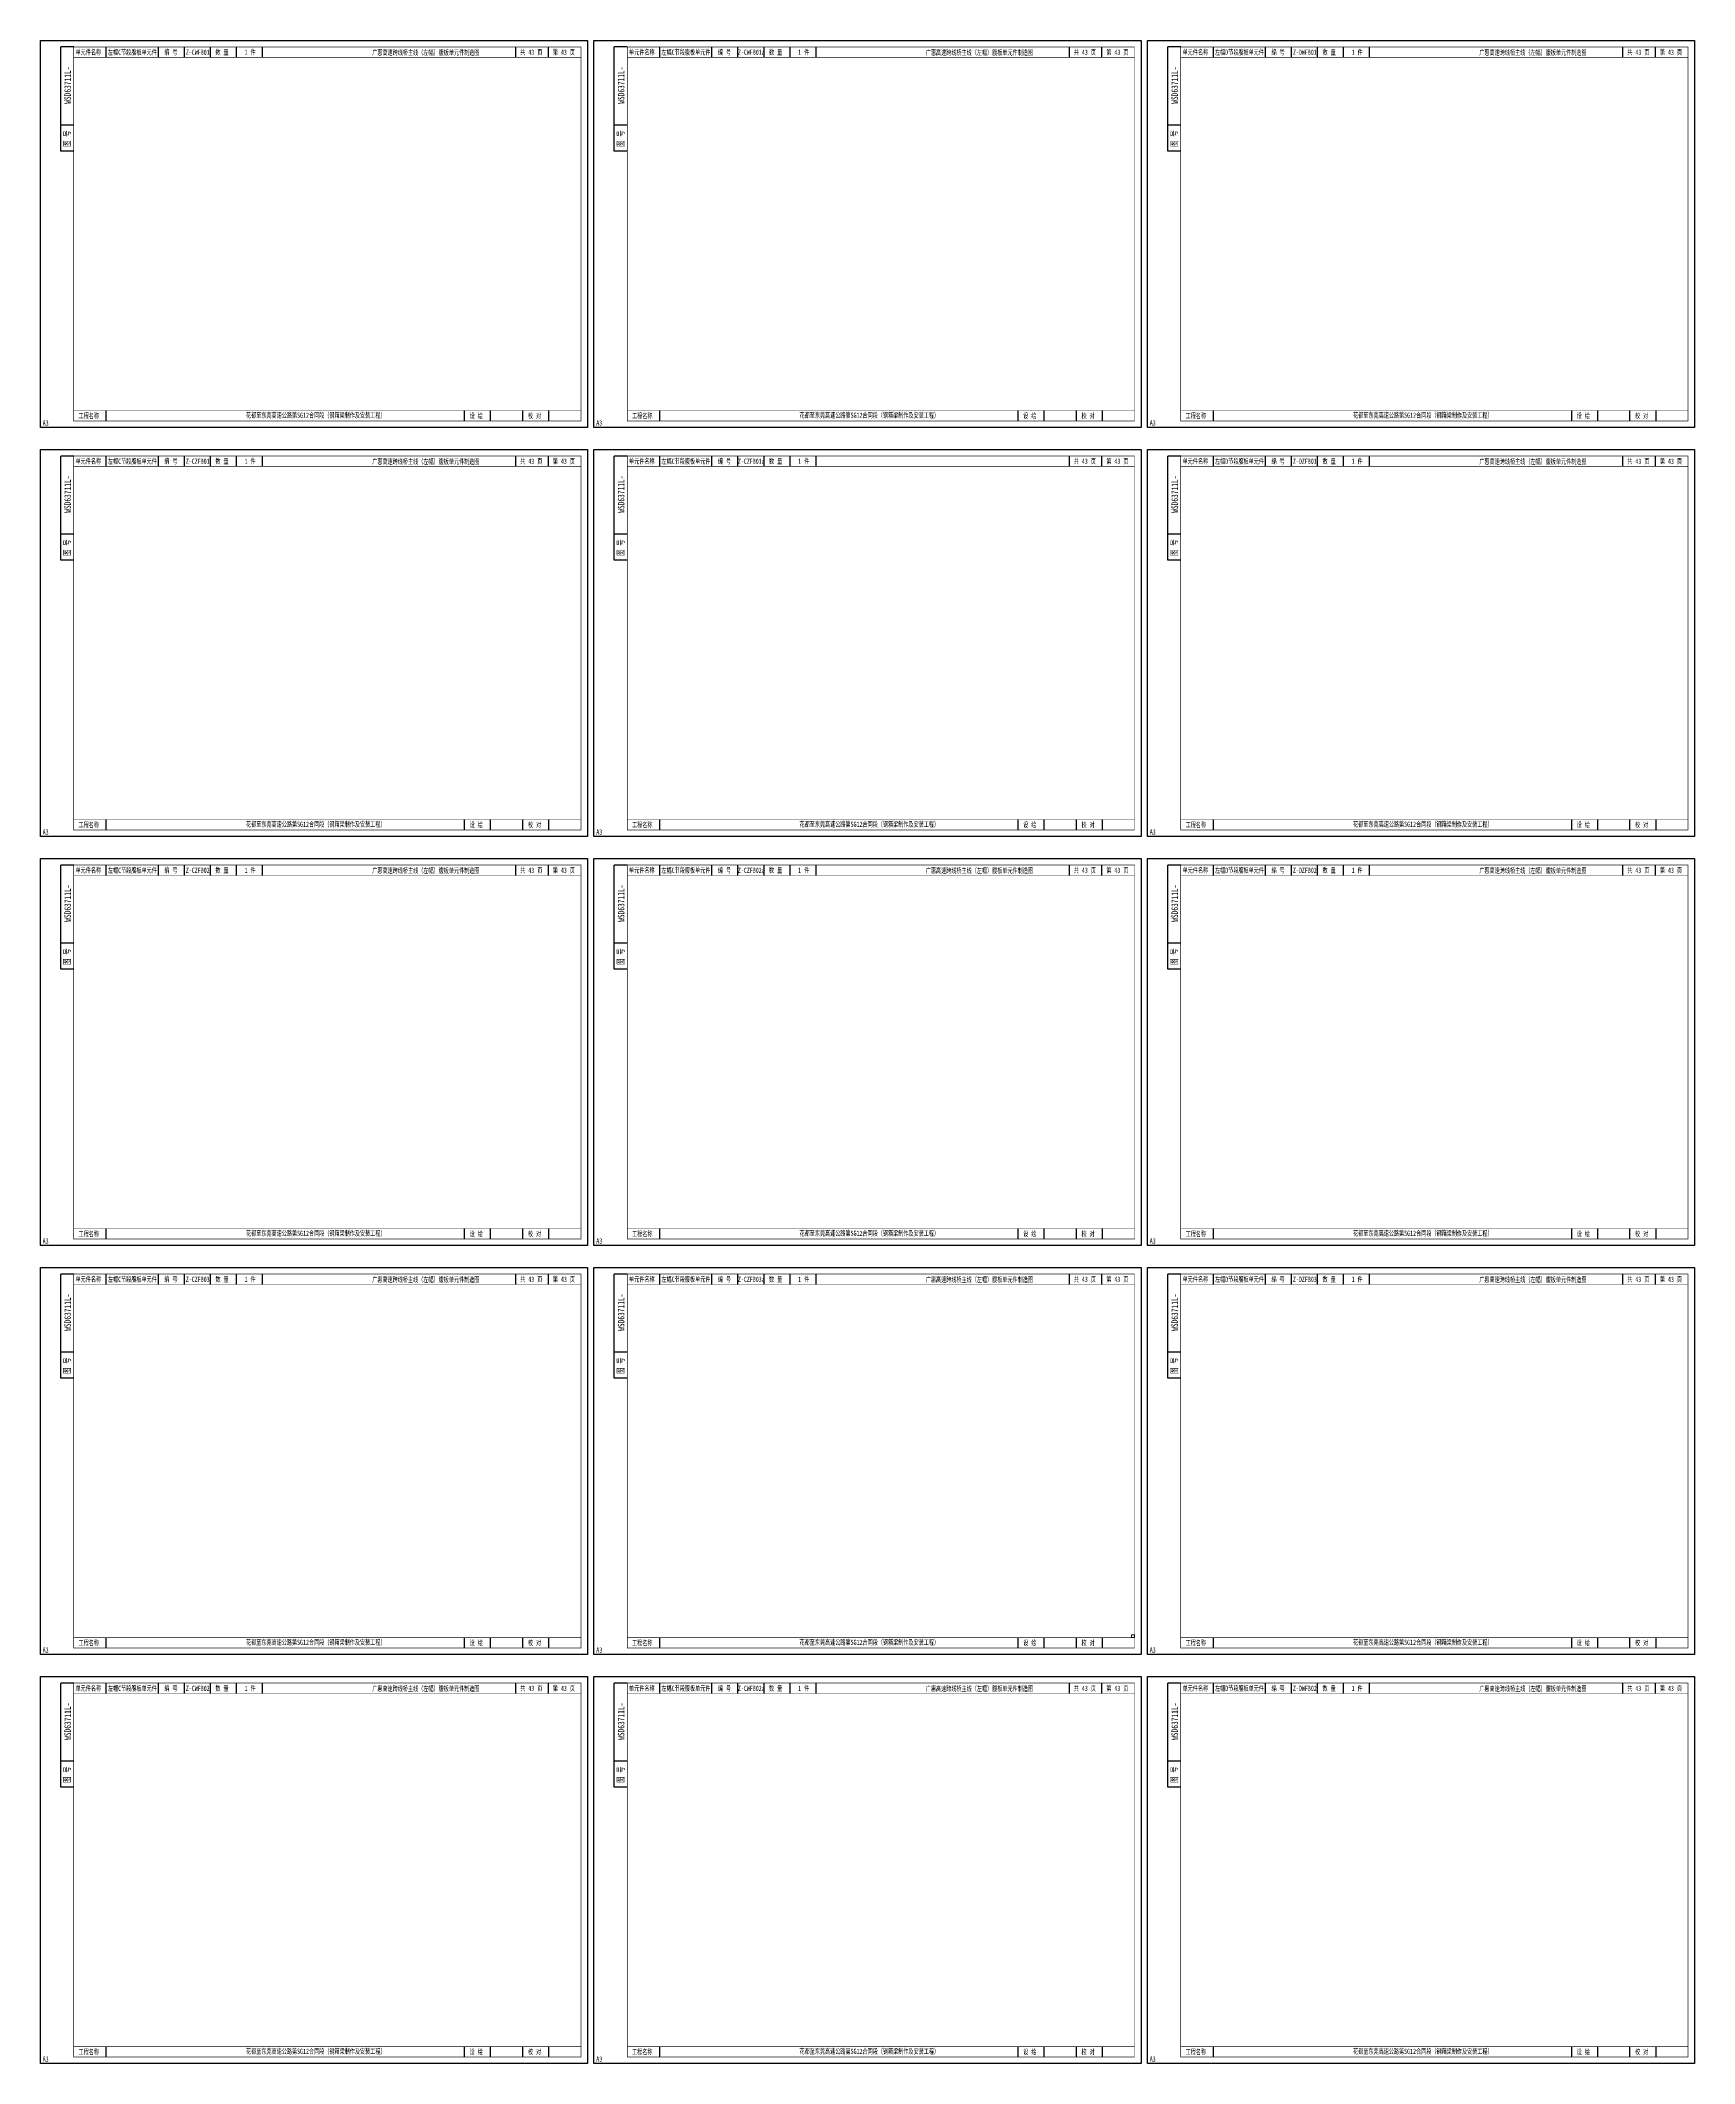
# Model space of a CAD drawing. Extents: x 1629247 to 2251351, y -601856 to -65897.
# Drawn here: x 1731164 to 1788314, y -462080 to -392209 of the extents above; entities that cross this region are included whole.
import ezdxf
from ezdxf.enums import TextEntityAlignment as Align

# ---------------------------------------------------------------- set-up
doc = ezdxf.new("R2010")
doc.units = 0
doc.header["$LTSCALE"] = 2
doc.header["$MEASUREMENT"] = 0
doc.layers.add('A3', color=7, linetype='CONTINUOUS')
doc.layers.add('标注层', color=3, linetype='CONTINUOUS', lineweight=13)
doc.styles.add('仿宋', font='仿宋_GB2312_1.ttf', dxfattribs={"width": 0.7})

msp = doc.modelspace()

# ---------------------------------------------------------------- linework, layer by layer
at = {"layer": 'A3'}
for p, q in [((1731863.5, -396034.2), (1731863.5, -392434.2)), ((1732313.5, -392434.2), (1731863.5, -392434.2)), ((1733438.5, -392794.2), (1733438.5, -392434.2)), ((1735238.5, -392794.2), (1735238.5, -392434.2)), ((1736138.5, -392794.2), (1736138.5, -392434.2)), ((1737038.5, -392794.2), (1737038.5, -392434.2)), ((1737938.5, -392794.2), (1737938.5, -392434.2)), ((1738838.5, -392794.2), (1738838.5, -392434.2)), ((1747588.8, -392794.2), (1747588.8, -392434.2)), ((1748713.8, -392794.2), (1748713.8, -392434.2)), ((1750988.5, -396034.2), (1750988.5, -392434.2)), ((1751438.5, -392434.2), (1750988.5, -392434.2)), ((1752563.5, -392794.2), (1752563.5, -392434.2)), ((1754363.5, -392794.2), (1754363.5, -392434.2)), ((1755263.5, -392794.2), (1755263.5, -392434.2)), ((1756163.5, -392794.2), (1756163.5, -392434.2)), ((1757063.5, -392794.2), (1757063.5, -392434.2)), ((1757963.5, -392794.2), (1757963.5, -392434.2)), ((1766713.8, -392794.2), (1766713.8, -392434.2)), ((1767838.8, -392794.2), (1767838.8, -392434.2)), ((1770113.5, -396034.2), (1770113.5, -392434.2)), ((1770563.5, -392434.2), (1770113.5, -392434.2)), ((1771688.5, -392794.2), (1771688.5, -392434.2)), ((1773488.5, -392794.2), (1773488.5, -392434.2)), ((1774388.5, -392794.2), (1774388.5, -392434.2)), ((1775288.5, -392794.2), (1775288.5, -392434.2)), ((1776188.5, -392794.2), (1776188.5, -392434.2)), ((1777088.5, -392794.2), (1777088.5, -392434.2)), ((1785838.8, -392794.2), (1785838.8, -392434.2)), ((1786963.8, -392794.2), (1786963.8, -392434.2)), ((1732313.5, -395134.2), (1731863.5, -395134.2)), ((1751438.5, -395134.2), (1750988.5, -395134.2)), ((1770563.5, -395134.2), (1770113.5, -395134.2)), ((1732313.5, -396034.2), (1731863.5, -396034.2)), ((1751438.5, -396034.2), (1750988.5, -396034.2)), ((1770563.5, -396034.2), (1770113.5, -396034.2)), ((1733438.5, -405349.2), (1733438.5, -404989.2)), ((1745818, -405349.2), (1745818, -404989.2)), ((1746718, -405349.2), (1746718, -404989.2)), ((1747832.3, -405349.2), (1747832.3, -404989.2)), ((1748732.3, -405349.2), (1748732.3, -404989.2)), ((1752563.5, -405349.2), (1752563.5, -404989.2)), ((1764943, -405349.2), (1764943, -404989.2)), ((1765843, -405349.2), (1765843, -404989.2)), ((1766957.3, -405349.2), (1766957.3, -404989.2)), ((1767857.3, -405349.2), (1767857.3, -404989.2)), ((1771688.5, -405349.2), (1771688.5, -404989.2)), ((1784068, -405349.2), (1784068, -404989.2)), ((1784968, -405349.2), (1784968, -404989.2)), ((1786082.3, -405349.2), (1786082.3, -404989.2)), ((1786982.3, -405349.2), (1786982.3, -404989.2)), ((1731863.5, -410160.7), (1731863.5, -406560.7)), ((1732313.5, -406560.7), (1731863.5, -406560.7)), ((1733438.5, -406920.7), (1733438.5, -406560.7)), ((1735238.5, -406920.7), (1735238.5, -406560.7)), ((1736138.5, -406920.7), (1736138.5, -406560.7)), ((1737038.5, -406920.7), (1737038.5, -406560.7)), ((1737938.5, -406920.7), (1737938.5, -406560.7)), ((1738838.5, -406920.7), (1738838.5, -406560.7)), ((1747588.8, -406920.7), (1747588.8, -406560.7)), ((1748713.8, -406920.7), (1748713.8, -406560.7)), ((1750988.5, -410160.7), (1750988.5, -406560.7)), ((1751438.5, -406560.7), (1750988.5, -406560.7)), ((1752563.5, -406920.7), (1752563.5, -406560.7)), ((1754363.5, -406920.7), (1754363.5, -406560.7)), ((1755263.5, -406920.7), (1755263.5, -406560.7)), ((1756163.5, -406920.7), (1756163.5, -406560.7)), ((1757063.5, -406920.7), (1757063.5, -406560.7)), ((1757963.5, -406920.7), (1757963.5, -406560.7)), ((1766713.8, -406920.7), (1766713.8, -406560.7)), ((1767838.8, -406920.7), (1767838.8, -406560.7)), ((1770113.5, -410160.7), (1770113.5, -406560.7)), ((1770563.5, -406560.7), (1770113.5, -406560.7)), ((1771688.5, -406920.7), (1771688.5, -406560.7)), ((1773488.5, -406920.7), (1773488.5, -406560.7)), ((1774388.5, -406920.7), (1774388.5, -406560.7)), ((1775288.5, -406920.7), (1775288.5, -406560.7)), ((1776188.5, -406920.7), (1776188.5, -406560.7)), ((1777088.5, -406920.7), (1777088.5, -406560.7)), ((1785838.8, -406920.7), (1785838.8, -406560.7)), ((1786963.8, -406920.7), (1786963.8, -406560.7)), ((1732313.5, -409260.7), (1731863.5, -409260.7)), ((1751438.5, -409260.7), (1750988.5, -409260.7)), ((1770563.5, -409260.7), (1770113.5, -409260.7)), ((1732313.5, -410160.7), (1731863.5, -410160.7)), ((1751438.5, -410160.7), (1750988.5, -410160.7)), ((1770563.5, -410160.7), (1770113.5, -410160.7)), ((1733438.5, -419475.7), (1733438.5, -419115.7)), ((1745818, -419475.7), (1745818, -419115.7)), ((1746718, -419475.7), (1746718, -419115.7)), ((1747832.3, -419475.7), (1747832.3, -419115.7)), ((1748732.3, -419475.7), (1748732.3, -419115.7)), ((1752563.5, -419475.7), (1752563.5, -419115.7)), ((1764943, -419475.7), (1764943, -419115.7)), ((1765843, -419475.7), (1765843, -419115.7)), ((1766957.3, -419475.7), (1766957.3, -419115.7)), ((1767857.3, -419475.7), (1767857.3, -419115.7)), ((1771688.5, -419475.7), (1771688.5, -419115.7)), ((1784068, -419475.7), (1784068, -419115.7)), ((1784968, -419475.7), (1784968, -419115.7)), ((1786082.3, -419475.7), (1786082.3, -419115.7)), ((1786982.3, -419475.7), (1786982.3, -419115.7)), ((1731863.5, -424287.3), (1731863.5, -420687.3)), ((1732313.5, -420687.3), (1731863.5, -420687.3)), ((1733438.5, -421047.3), (1733438.5, -420687.3)), ((1735238.5, -421047.3), (1735238.5, -420687.3)), ((1736138.5, -421047.3), (1736138.5, -420687.3)), ((1737038.5, -421047.3), (1737038.5, -420687.3)), ((1737938.5, -421047.3), (1737938.5, -420687.3)), ((1738838.5, -421047.3), (1738838.5, -420687.3)), ((1747588.8, -421047.3), (1747588.8, -420687.3)), ((1748713.8, -421047.3), (1748713.8, -420687.3)), ((1750988.5, -424287.3), (1750988.5, -420687.3)), ((1751438.5, -420687.3), (1750988.5, -420687.3)), ((1752563.5, -421047.3), (1752563.5, -420687.3)), ((1754363.5, -421047.3), (1754363.5, -420687.3)), ((1755263.5, -421047.3), (1755263.5, -420687.3)), ((1756163.5, -421047.3), (1756163.5, -420687.3)), ((1757063.5, -421047.3), (1757063.5, -420687.3)), ((1757963.5, -421047.3), (1757963.5, -420687.3)), ((1766713.8, -421047.3), (1766713.8, -420687.3)), ((1767838.8, -421047.3), (1767838.8, -420687.3)), ((1770113.5, -424287.3), (1770113.5, -420687.3)), ((1770563.5, -420687.3), (1770113.5, -420687.3)), ((1771688.5, -421047.3), (1771688.5, -420687.3)), ((1773488.5, -421047.3), (1773488.5, -420687.3)), ((1774388.5, -421047.3), (1774388.5, -420687.3)), ((1775288.5, -421047.3), (1775288.5, -420687.3)), ((1776188.5, -421047.3), (1776188.5, -420687.3)), ((1777088.5, -421047.3), (1777088.5, -420687.3)), ((1785838.8, -421047.3), (1785838.8, -420687.3)), ((1786963.8, -421047.3), (1786963.8, -420687.3)), ((1732313.5, -423387.3), (1731863.5, -423387.3)), ((1751438.5, -423387.3), (1750988.5, -423387.3)), ((1770563.5, -423387.3), (1770113.5, -423387.3)), ((1732313.5, -424287.3), (1731863.5, -424287.3)), ((1751438.5, -424287.3), (1750988.5, -424287.3)), ((1770563.5, -424287.3), (1770113.5, -424287.3)), ((1733438.5, -433602.3), (1733438.5, -433242.3)), ((1745818, -433602.3), (1745818, -433242.3)), ((1746718, -433602.3), (1746718, -433242.3)), ((1747832.3, -433602.3), (1747832.3, -433242.3)), ((1748732.3, -433602.3), (1748732.3, -433242.3)), ((1752563.5, -433602.3), (1752563.5, -433242.3)), ((1764943, -433602.3), (1764943, -433242.3)), ((1765843, -433602.3), (1765843, -433242.3)), ((1766957.3, -433602.3), (1766957.3, -433242.3)), ((1767857.3, -433602.3), (1767857.3, -433242.3)), ((1771688.5, -433602.3), (1771688.5, -433242.3)), ((1784068, -433602.3), (1784068, -433242.3)), ((1784968, -433602.3), (1784968, -433242.3)), ((1786082.3, -433602.3), (1786082.3, -433242.3)), ((1786982.3, -433602.3), (1786982.3, -433242.3)), ((1731863.5, -438413.9), (1731863.5, -434813.9)), ((1732313.5, -434813.9), (1731863.5, -434813.9)), ((1733438.5, -435173.9), (1733438.5, -434813.9)), ((1735238.5, -435173.9), (1735238.5, -434813.9)), ((1736138.5, -435173.9), (1736138.5, -434813.9)), ((1737038.5, -435173.9), (1737038.5, -434813.9)), ((1737938.5, -435173.9), (1737938.5, -434813.9)), ((1738838.5, -435173.9), (1738838.5, -434813.9)), ((1747588.8, -435173.9), (1747588.8, -434813.9)), ((1748713.8, -435173.9), (1748713.8, -434813.9)), ((1750988.5, -438413.9), (1750988.5, -434813.9)), ((1751438.5, -434813.9), (1750988.5, -434813.9)), ((1752563.5, -435173.9), (1752563.5, -434813.9)), ((1754363.5, -435173.9), (1754363.5, -434813.9)), ((1755263.5, -435173.9), (1755263.5, -434813.9)), ((1756163.5, -435173.9), (1756163.5, -434813.9)), ((1757063.5, -435173.9), (1757063.5, -434813.9)), ((1757963.5, -435173.9), (1757963.5, -434813.9)), ((1766713.8, -435173.9), (1766713.8, -434813.9)), ((1767838.8, -435173.9), (1767838.8, -434813.9)), ((1770113.5, -438413.9), (1770113.5, -434813.9)), ((1770563.5, -434813.9), (1770113.5, -434813.9)), ((1771688.5, -435173.9), (1771688.5, -434813.9)), ((1773488.5, -435173.9), (1773488.5, -434813.9)), ((1774388.5, -435173.9), (1774388.5, -434813.9)), ((1775288.5, -435173.9), (1775288.5, -434813.9)), ((1776188.5, -435173.9), (1776188.5, -434813.9)), ((1777088.5, -435173.9), (1777088.5, -434813.9)), ((1785838.8, -435173.9), (1785838.8, -434813.9)), ((1786963.8, -435173.9), (1786963.8, -434813.9)), ((1732313.5, -437513.9), (1731863.5, -437513.9)), ((1751438.5, -437513.9), (1750988.5, -437513.9)), ((1770563.5, -437513.9), (1770113.5, -437513.9)), ((1732313.5, -438413.9), (1731863.5, -438413.9)), ((1751438.5, -438413.9), (1750988.5, -438413.9)), ((1770563.5, -438413.9), (1770113.5, -438413.9)), ((1733438.5, -447728.9), (1733438.5, -447368.9)), ((1745818, -447728.9), (1745818, -447368.9)), ((1746718, -447728.9), (1746718, -447368.9)), ((1747832.3, -447728.9), (1747832.3, -447368.9)), ((1748732.3, -447728.9), (1748732.3, -447368.9)), ((1752563.5, -447728.9), (1752563.5, -447368.9)), ((1764943, -447728.9), (1764943, -447368.9)), ((1765843, -447728.9), (1765843, -447368.9)), ((1766957.3, -447728.9), (1766957.3, -447368.9)), ((1767857.3, -447728.9), (1767857.3, -447368.9)), ((1771688.5, -447728.9), (1771688.5, -447368.9)), ((1784068, -447728.9), (1784068, -447368.9)), ((1784968, -447728.9), (1784968, -447368.9)), ((1786082.3, -447728.9), (1786082.3, -447368.9)), ((1786982.3, -447728.9), (1786982.3, -447368.9)), ((1731863.5, -452540.4), (1731863.5, -448940.4)), ((1732313.5, -448940.4), (1731863.5, -448940.4)), ((1733438.5, -449300.4), (1733438.5, -448940.4)), ((1735238.5, -449300.4), (1735238.5, -448940.4)), ((1736138.5, -449300.4), (1736138.5, -448940.4)), ((1737038.5, -449300.4), (1737038.5, -448940.4)), ((1737938.5, -449300.4), (1737938.5, -448940.4)), ((1738838.5, -449300.4), (1738838.5, -448940.4)), ((1747588.8, -449300.4), (1747588.8, -448940.4)), ((1748713.8, -449300.4), (1748713.8, -448940.4)), ((1750988.5, -452540.4), (1750988.5, -448940.4)), ((1751438.5, -448940.4), (1750988.5, -448940.4)), ((1752563.5, -449300.4), (1752563.5, -448940.4)), ((1754363.5, -449300.4), (1754363.5, -448940.4)), ((1755263.5, -449300.4), (1755263.5, -448940.4)), ((1756163.5, -449300.4), (1756163.5, -448940.4)), ((1757063.5, -449300.4), (1757063.5, -448940.4)), ((1757963.5, -449300.4), (1757963.5, -448940.4)), ((1766713.8, -449300.4), (1766713.8, -448940.4)), ((1767838.8, -449300.4), (1767838.8, -448940.4)), ((1770113.5, -452540.4), (1770113.5, -448940.4)), ((1770563.5, -448940.4), (1770113.5, -448940.4)), ((1771688.5, -449300.4), (1771688.5, -448940.4)), ((1773488.5, -449300.4), (1773488.5, -448940.4)), ((1774388.5, -449300.4), (1774388.5, -448940.4)), ((1775288.5, -449300.4), (1775288.5, -448940.4)), ((1776188.5, -449300.4), (1776188.5, -448940.4)), ((1777088.5, -449300.4), (1777088.5, -448940.4)), ((1785838.8, -449300.4), (1785838.8, -448940.4)), ((1786963.8, -449300.4), (1786963.8, -448940.4)), ((1732313.5, -451640.4), (1731863.5, -451640.4)), ((1751438.5, -451640.4), (1750988.5, -451640.4)), ((1770563.5, -451640.4), (1770113.5, -451640.4)), ((1732313.5, -452540.4), (1731863.5, -452540.4)), ((1751438.5, -452540.4), (1750988.5, -452540.4)), ((1770563.5, -452540.4), (1770113.5, -452540.4)), ((1733438.5, -461855.4), (1733438.5, -461495.4)), ((1745818, -461855.4), (1745818, -461495.4)), ((1746718, -461855.4), (1746718, -461495.4)), ((1747832.3, -461855.4), (1747832.3, -461495.4)), ((1748732.3, -461855.4), (1748732.3, -461495.4)), ((1752563.5, -461855.4), (1752563.5, -461495.4)), ((1764943, -461855.4), (1764943, -461495.4)), ((1765843, -461855.4), (1765843, -461495.4)), ((1766957.3, -461855.4), (1766957.3, -461495.4)), ((1767857.3, -461855.4), (1767857.3, -461495.4)), ((1771688.5, -461855.4), (1771688.5, -461495.4)), ((1784068, -461855.4), (1784068, -461495.4)), ((1784968, -461855.4), (1784968, -461495.4)), ((1786082.3, -461855.4), (1786082.3, -461495.4)), ((1786982.3, -461855.4), (1786982.3, -461495.4))]:
    msp.add_line(p, q, dxfattribs=at)
for points in [[(1750063.8, -392209.2), (1750063.8, -405574.2), (1731163.8, -405574.2), (1731163.8, -392209.2)], [(1769188.8, -392209.2), (1769188.8, -405574.2), (1750288.8, -405574.2), (1750288.8, -392209.2)], [(1788313.8, -392209.2), (1788313.8, -405574.2), (1769413.8, -405574.2), (1769413.8, -392209.2)], [(1750063.8, -406335.7), (1750063.8, -419700.7), (1731163.8, -419700.7), (1731163.8, -406335.7)], [(1769188.8, -406335.7), (1769188.8, -419700.7), (1750288.8, -419700.7), (1750288.8, -406335.7)], [(1788313.8, -406335.7), (1788313.8, -419700.7), (1769413.8, -419700.7), (1769413.8, -406335.7)], [(1750063.8, -420462.3), (1750063.8, -433827.3), (1731163.8, -433827.3), (1731163.8, -420462.3)], [(1769188.8, -420462.3), (1769188.8, -433827.3), (1750288.8, -433827.3), (1750288.8, -420462.3)], [(1788313.8, -420462.3), (1788313.8, -433827.3), (1769413.8, -433827.3), (1769413.8, -420462.3)], [(1750063.8, -434588.9), (1750063.8, -447953.9), (1731163.8, -447953.9), (1731163.8, -434588.9)], [(1769188.8, -434588.9), (1769188.8, -447953.9), (1750288.8, -447953.9), (1750288.8, -434588.9)], [(1788313.8, -434588.9), (1788313.8, -447953.9), (1769413.8, -447953.9), (1769413.8, -434588.9)], [(1750063.8, -448715.4), (1750063.8, -462080.4), (1731163.8, -462080.4), (1731163.8, -448715.4)], [(1769188.8, -448715.4), (1769188.8, -462080.4), (1750288.8, -462080.4), (1750288.8, -448715.4)], [(1788313.8, -448715.4), (1788313.8, -462080.4), (1769413.8, -462080.4), (1769413.8, -448715.4)]]:
    msp.add_lwpolyline(points, close=True, dxfattribs=at)
for points, const_width in [([(1732313.5, -392434.2), (1749838.8, -392434.2), (1749838.8, -405349.2), (1732313.5, -405349.2), (1732313.5, -392434.2)], 22.5), ([(1751438.5, -392434.2), (1768963.8, -392434.2), (1768963.8, -405349.2), (1751438.5, -405349.2), (1751438.5, -392434.2)], 22.5), ([(1770563.5, -392434.2), (1788088.8, -392434.2), (1788088.8, -405349.2), (1770563.5, -405349.2), (1770563.5, -392434.2)], 22.5), ([(1732313.5, -392794.2), (1749838.8, -392794.2)], 18), ([(1751438.5, -392794.2), (1768963.8, -392794.2)], 18), ([(1770563.5, -392794.2), (1788088.8, -392794.2)], 18), ([(1732313.5, -404989.2), (1749838.8, -404989.2)], 18), ([(1751438.5, -404989.2), (1768963.8, -404989.2)], 18), ([(1770563.5, -404989.2), (1788088.8, -404989.2)], 18), ([(1732313.5, -406560.7), (1749838.8, -406560.7), (1749838.8, -419475.7), (1732313.5, -419475.7), (1732313.5, -406560.7)], 22.5), ([(1751438.5, -406560.7), (1768963.8, -406560.7), (1768963.8, -419475.7), (1751438.5, -419475.7), (1751438.5, -406560.7)], 22.5), ([(1770563.5, -406560.7), (1788088.8, -406560.7), (1788088.8, -419475.7), (1770563.5, -419475.7), (1770563.5, -406560.7)], 22.5), ([(1732313.5, -406920.7), (1749838.8, -406920.7)], 18), ([(1751438.5, -406920.7), (1768963.8, -406920.7)], 18), ([(1770563.5, -406920.7), (1788088.8, -406920.7)], 18), ([(1732313.5, -419115.7), (1749838.8, -419115.7)], 18), ([(1751438.5, -419115.7), (1768963.8, -419115.7)], 18), ([(1770563.5, -419115.7), (1788088.8, -419115.7)], 18), ([(1732313.5, -420687.3), (1749838.8, -420687.3), (1749838.8, -433602.3), (1732313.5, -433602.3), (1732313.5, -420687.3)], 22.5), ([(1732313.5, -421047.3), (1749838.8, -421047.3)], 18), ([(1751438.5, -420687.3), (1768963.8, -420687.3), (1768963.8, -433602.3), (1751438.5, -433602.3), (1751438.5, -420687.3)], 22.5), ([(1751438.5, -421047.3), (1768963.8, -421047.3)], 18), ([(1770563.5, -420687.3), (1788088.8, -420687.3), (1788088.8, -433602.3), (1770563.5, -433602.3), (1770563.5, -420687.3)], 22.5), ([(1770563.5, -421047.3), (1788088.8, -421047.3)], 18), ([(1732313.5, -433242.3), (1749838.8, -433242.3)], 18), ([(1751438.5, -433242.3), (1768963.8, -433242.3)], 18), ([(1770563.5, -433242.3), (1788088.8, -433242.3)], 18), ([(1732313.5, -434813.9), (1749838.8, -434813.9), (1749838.8, -447728.9), (1732313.5, -447728.9), (1732313.5, -434813.9)], 22.5), ([(1732313.5, -435173.9), (1749838.8, -435173.9)], 18), ([(1751438.5, -434813.9), (1768963.8, -434813.9), (1768963.8, -447728.9), (1751438.5, -447728.9), (1751438.5, -434813.9)], 22.5), ([(1751438.5, -435173.9), (1768963.8, -435173.9)], 18), ([(1770563.5, -434813.9), (1788088.8, -434813.9), (1788088.8, -447728.9), (1770563.5, -447728.9), (1770563.5, -434813.9)], 22.5), ([(1770563.5, -435173.9), (1788088.8, -435173.9)], 18), ([(1732313.5, -447368.9), (1749838.8, -447368.9)], 18), ([(1751438.5, -447368.9), (1768963.8, -447368.9)], 18), ([(1770563.5, -447368.9), (1788088.8, -447368.9)], 18), ([(1732313.5, -448940.4), (1749838.8, -448940.4), (1749838.8, -461855.4), (1732313.5, -461855.4), (1732313.5, -448940.4)], 22.5), ([(1751438.5, -448940.4), (1768963.8, -448940.4), (1768963.8, -461855.4), (1751438.5, -461855.4), (1751438.5, -448940.4)], 22.5), ([(1770563.5, -448940.4), (1788088.8, -448940.4), (1788088.8, -461855.4), (1770563.5, -461855.4), (1770563.5, -448940.4)], 22.5), ([(1732313.5, -449300.4), (1749838.8, -449300.4)], 18), ([(1751438.5, -449300.4), (1768963.8, -449300.4)], 18), ([(1770563.5, -449300.4), (1788088.8, -449300.4)], 18), ([(1732313.5, -461495.4), (1749838.8, -461495.4)], 18), ([(1751438.5, -461495.4), (1768963.8, -461495.4)], 18), ([(1770563.5, -461495.4), (1788088.8, -461495.4)], 18)]:
    msp.add_lwpolyline(points, dxfattribs=dict(at, const_width=const_width))
at = {"layer": '标注层', "color": 7}
msp.add_lwpolyline([(1768963.8, -447368.9), (1768863.8, -447368.9), (1768863.8, -447268.9), (1768963.8, -447268.9)], close=True, dxfattribs=at)

# ---------------------------------------------------------------- texts
at = {"layer": 'A3', "color": 7, "linetype": 'Continuous', "style": '仿宋', "width": 0.7}
for s, p in [('单元件名称', (1732376, -392704.4)), ('编 号', (1735444.4, -392704.4)), ('数 量', (1737210.9, -392704.4)), ('共 43 页', (1747741, -392704.4)), ('第 43 页', (1748866, -392704.4)), ('单元件名称', (1751501, -392704.4)), ('编 号', (1754569.4, -392704.4)), ('数 量', (1756335.9, -392704.4)), ('共 43 页', (1766866, -392704.4)), ('第 43 页', (1767991, -392704.4)), ('单元件名称', (1770626, -392704.4)), ('编 号', (1773694.4, -392704.4)), ('数 量', (1775460.9, -392704.4)), ('共 43 页', (1785991, -392704.4)), ('第 43 页', (1787116, -392704.4)), ('工程名称', (1732479.1, -405259.4)), ('花都至东莞高速公路第SG12合同段（钢箱梁制作及安装工程）', (1738265.2, -405241.7)), ('设 绘', (1745993.5, -405259.4)), ('校 对', (1748007.8, -405259.4)), ('工程名称', (1751604.1, -405259.4)), ('花都至东莞高速公路第SG12合同段（钢箱梁制作及安装工程）', (1757390.2, -405241.7)), ('设 绘', (1765118.5, -405259.4)), ('校 对', (1767132.8, -405259.4)), ('工程名称', (1770729.1, -405259.4)), ('花都至东莞高速公路第SG12合同段（钢箱梁制作及安装工程）', (1776515.2, -405241.7)), ('设 绘', (1784243.5, -405259.4)), ('校 对', (1786257.8, -405259.4)), ('单元件名称', (1732376, -406830.9)), ('编 号', (1735444.4, -406830.9)), ('数 量', (1737210.9, -406830.9)), ('共 43 页', (1747741, -406830.9)), ('第 43 页', (1748866, -406830.9)), ('单元件名称', (1751501, -406830.9)), ('编 号', (1754569.4, -406830.9)), ('数 量', (1756335.9, -406830.9)), ('共 43 页', (1766866, -406830.9)), ('第 43 页', (1767991, -406830.9)), ('单元件名称', (1770626, -406830.9)), ('编 号', (1773694.4, -406830.9)), ('数 量', (1775460.9, -406830.9)), ('共 43 页', (1785991, -406830.9)), ('第 43 页', (1787116, -406830.9)), ('工程名称', (1732479.1, -419385.9)), ('花都至东莞高速公路第SG12合同段（钢箱梁制作及安装工程）', (1738265.2, -419368.2)), ('设 绘', (1745993.5, -419385.9)), ('校 对', (1748007.8, -419385.9)), ('工程名称', (1751604.1, -419385.9)), ('花都至东莞高速公路第SG12合同段（钢箱梁制作及安装工程）', (1757390.2, -419368.2)), ('设 绘', (1765118.5, -419385.9)), ('校 对', (1767132.8, -419385.9)), ('工程名称', (1770729.1, -419385.9)), ('花都至东莞高速公路第SG12合同段（钢箱梁制作及安装工程）', (1776515.2, -419368.2)), ('设 绘', (1784243.5, -419385.9)), ('校 对', (1786257.8, -419385.9)), ('单元件名称', (1732376, -420957.5)), ('编 号', (1735444.4, -420957.5)), ('数 量', (1737210.9, -420957.5)), ('共 43 页', (1747741, -420957.5)), ('第 43 页', (1748866, -420957.5)), ('单元件名称', (1751501, -420957.5)), ('编 号', (1754569.4, -420957.5)), ('数 量', (1756335.9, -420957.5)), ('共 43 页', (1766866, -420957.5)), ('第 43 页', (1767991, -420957.5)), ('单元件名称', (1770626, -420957.5)), ('编 号', (1773694.4, -420957.5)), ('数 量', (1775460.9, -420957.5)), ('共 43 页', (1785991, -420957.5)), ('第 43 页', (1787116, -420957.5)), ('工程名称', (1732479.1, -433512.5)), ('花都至东莞高速公路第SG12合同段（钢箱梁制作及安装工程）', (1738265.2, -433494.8)), ('设 绘', (1745993.5, -433512.5)), ('校 对', (1748007.8, -433512.5)), ('工程名称', (1751604.1, -433512.5)), ('花都至东莞高速公路第SG12合同段（钢箱梁制作及安装工程）', (1757390.2, -433494.8)), ('设 绘', (1765118.5, -433512.5)), ('校 对', (1767132.8, -433512.5)), ('工程名称', (1770729.1, -433512.5)), ('花都至东莞高速公路第SG12合同段（钢箱梁制作及安装工程）', (1776515.2, -433494.8)), ('设 绘', (1784243.5, -433512.5)), ('校 对', (1786257.8, -433512.5)), ('单元件名称', (1732376, -435084)), ('编 号', (1735444.4, -435084)), ('数 量', (1737210.9, -435084)), ('共 43 页', (1747741, -435084)), ('第 43 页', (1748866, -435084)), ('单元件名称', (1751501, -435084)), ('编 号', (1754569.4, -435084)), ('数 量', (1756335.9, -435084)), ('共 43 页', (1766866, -435084)), ('第 43 页', (1767991, -435084)), ('单元件名称', (1770626, -435084)), ('编 号', (1773694.4, -435084)), ('数 量', (1775460.9, -435084)), ('共 43 页', (1785991, -435084)), ('第 43 页', (1787116, -435084)), ('工程名称', (1732479.1, -447639)), ('花都至东莞高速公路第SG12合同段（钢箱梁制作及安装工程）', (1738265.2, -447621.3)), ('设 绘', (1745993.5, -447639)), ('校 对', (1748007.8, -447639)), ('工程名称', (1751604.1, -447639)), ('花都至东莞高速公路第SG12合同段（钢箱梁制作及安装工程）', (1757390.2, -447621.3)), ('设 绘', (1765118.5, -447639)), ('校 对', (1767132.8, -447639)), ('工程名称', (1770729.1, -447639)), ('花都至东莞高速公路第SG12合同段（钢箱梁制作及安装工程）', (1776515.2, -447621.3)), ('设 绘', (1784243.5, -447639)), ('校 对', (1786257.8, -447639)), ('单元件名称', (1732376, -449210.6)), ('编 号', (1735444.4, -449210.6)), ('数 量', (1737210.9, -449210.6)), ('共 43 页', (1747741, -449210.6)), ('第 43 页', (1748866, -449210.6)), ('单元件名称', (1751501, -449210.6)), ('编 号', (1754569.4, -449210.6)), ('数 量', (1756335.9, -449210.6)), ('共 43 页', (1766866, -449210.6)), ('第 43 页', (1767991, -449210.6)), ('单元件名称', (1770626, -449210.6)), ('编 号', (1773694.4, -449210.6)), ('数 量', (1775460.9, -449210.6)), ('共 43 页', (1785991, -449210.6)), ('第 43 页', (1787116, -449210.6)), ('工程名称', (1732479.1, -461765.6)), ('花都至东莞高速公路第SG12合同段（钢箱梁制作及安装工程）', (1738265.2, -461747.9)), ('设 绘', (1745993.5, -461765.6)), ('校 对', (1748007.8, -461765.6)), ('工程名称', (1751604.1, -461765.6)), ('花都至东莞高速公路第SG12合同段（钢箱梁制作及安装工程）', (1757390.2, -461747.9)), ('设 绘', (1765118.5, -461765.6)), ('校 对', (1767132.8, -461765.6)), ('工程名称', (1770729.1, -461765.6)), ('花都至东莞高速公路第SG12合同段（钢箱梁制作及安装工程）', (1776515.2, -461747.9)), ('设 绘', (1784243.5, -461765.6)), ('校 对', (1786257.8, -461765.6))]:
    msp.add_text(s, height=180, dxfattribs=at).set_placement(p)
at = {"layer": 'A3', "color": 6, "linetype": 'Continuous', "style": '仿宋', "width": 0.7}
for s, p in [('左幅C节段腹板单元件', (1734340.6, -392704.4)), ('Z-CWFB01', (1736599.1, -392704.4)), ('1 件', (1738408.3, -392704.4)), ('左幅C节段腹板单元件', (1753465.6, -392704.4)), ('Z-CWFB01a', (1755724.1, -392704.4)), ('1 件', (1757533.3, -392704.4)), ('左幅D节段腹板单元件', (1772590.6, -392704.4)), ('Z-DWFB01', (1774849.1, -392704.4)), ('1 件', (1776658.3, -392704.4)), ('左幅C节段腹板单元件', (1734340.6, -406830.9)), ('Z-CZFB01', (1736599.1, -406830.9)), ('1 件', (1738408.3, -406830.9)), ('左幅C节段腹板单元件', (1753465.6, -406830.9)), ('Z-CZFB01a', (1755724.1, -406830.9)), ('1 件', (1757533.3, -406830.9)), ('左幅D节段腹板单元件', (1772590.6, -406830.9)), ('1 件', (1776658.3, -406830.9)), ('Z-DZFB01', (1774849.1, -406830.9)), ('左幅C节段腹板单元件', (1734340.6, -420957.5)), ('Z-CZFB02', (1736599.1, -420957.5)), ('1 件', (1738408.3, -420957.5)), ('左幅C节段腹板单元件', (1753465.6, -420957.5)), ('Z-CZFB02a', (1755724.1, -420957.5)), ('1 件', (1757533.3, -420957.5)), ('左幅D节段腹板单元件', (1772590.6, -420957.5)), ('Z-DZFB02', (1774849.1, -420957.5)), ('1 件', (1776658.3, -420957.5)), ('左幅C节段腹板单元件', (1734340.6, -435084)), ('Z-CZFB03', (1736599.1, -435084)), ('1 件', (1738408.3, -435084)), ('左幅C节段腹板单元件', (1753465.6, -435084)), ('Z-CZFB03a', (1755724.1, -435084)), ('1 件', (1757533.3, -435084)), ('左幅D节段腹板单元件', (1772590.6, -435084)), ('Z-DZFB03', (1774849.1, -435084)), ('1 件', (1776658.3, -435084)), ('左幅C节段腹板单元件', (1734340.6, -449210.6)), ('Z-CWFB02', (1736599.1, -449210.6)), ('1 件', (1738408.3, -449210.6)), ('左幅C节段腹板单元件', (1753465.6, -449210.6)), ('Z-CWFB02a', (1755724.1, -449210.6)), ('1 件', (1757533.3, -449210.6)), ('左幅D节段腹板单元件', (1772590.6, -449210.6)), ('Z-DWFB02', (1774849.1, -449210.6)), ('1 件', (1776658.3, -449210.6))]:
    msp.add_text(s, height=180, dxfattribs=at).set_placement(p, align=Align.CENTER)
for p in [(1742627.4, -392715), (1761752.4, -392715), (1780877.4, -392715), (1742627.4, -406841.6), (1780877.4, -406841.6), (1742627.4, -420968.2), (1761752.4, -420968.2), (1780877.4, -420968.2), (1742627.4, -435094.7), (1761752.4, -435094.7), (1780877.4, -435094.7), (1742627.4, -449221.3), (1761752.4, -449221.3), (1780877.4, -449221.3)]:
    msp.add_text('广惠高速跨线桥主线（左幅）腹板单元件制造图', height=180, dxfattribs=at).set_placement(p)
at = {"layer": 'A3', "color": 7, "linetype": 'Continuous', "style": '仿宋', "width": 0.7}
for p in [(1732214.2, -393752.9), (1751339.2, -393752.9), (1770464.2, -393752.9), (1732214.2, -407879.4), (1751339.2, -407879.4), (1770464.2, -407879.4), (1732214.2, -422006), (1751339.2, -422006), (1770464.2, -422006), (1732214.2, -436132.5), (1751339.2, -436132.5), (1770464.2, -436132.5), (1732214.2, -450259.1), (1751339.2, -450259.1), (1770464.2, -450259.1)]:
    msp.add_text('WSD63711L-', height=225, rotation=90, dxfattribs=at).set_placement(p, align=Align.CENTER)
for p in [(1732197.9, -395883.2), (1751322.9, -395883.2), (1770447.9, -395883.2), (1732197.9, -410009.7), (1751322.9, -410009.7), (1770447.9, -410009.7), (1732197.9, -424136.3), (1751322.9, -424136.3), (1770447.9, -424136.3), (1732197.9, -438262.8), (1751322.9, -438262.8), (1770447.9, -438262.8), (1732197.9, -452389.4), (1751322.9, -452389.4), (1770447.9, -452389.4)]:
    msp.add_text('图 号', height=225, rotation=90, dxfattribs=at).set_placement(p)
for p in [(1731344.3, -405508.9), (1750469.3, -405508.9), (1769594.3, -405508.9), (1731344.3, -419635.5), (1750469.3, -419635.5), (1769594.3, -419635.5), (1731344.3, -433762), (1750469.3, -433762), (1769594.3, -433762), (1731344.3, -447888.6), (1750469.3, -447888.6), (1769594.3, -447888.6), (1731344.3, -462015.1), (1750469.3, -462015.1), (1769594.3, -462015.1)]:
    msp.add_text('A3', height=180, dxfattribs=at).set_placement(p, align=Align.CENTER)

doc.saveas('drawing.dxf')
